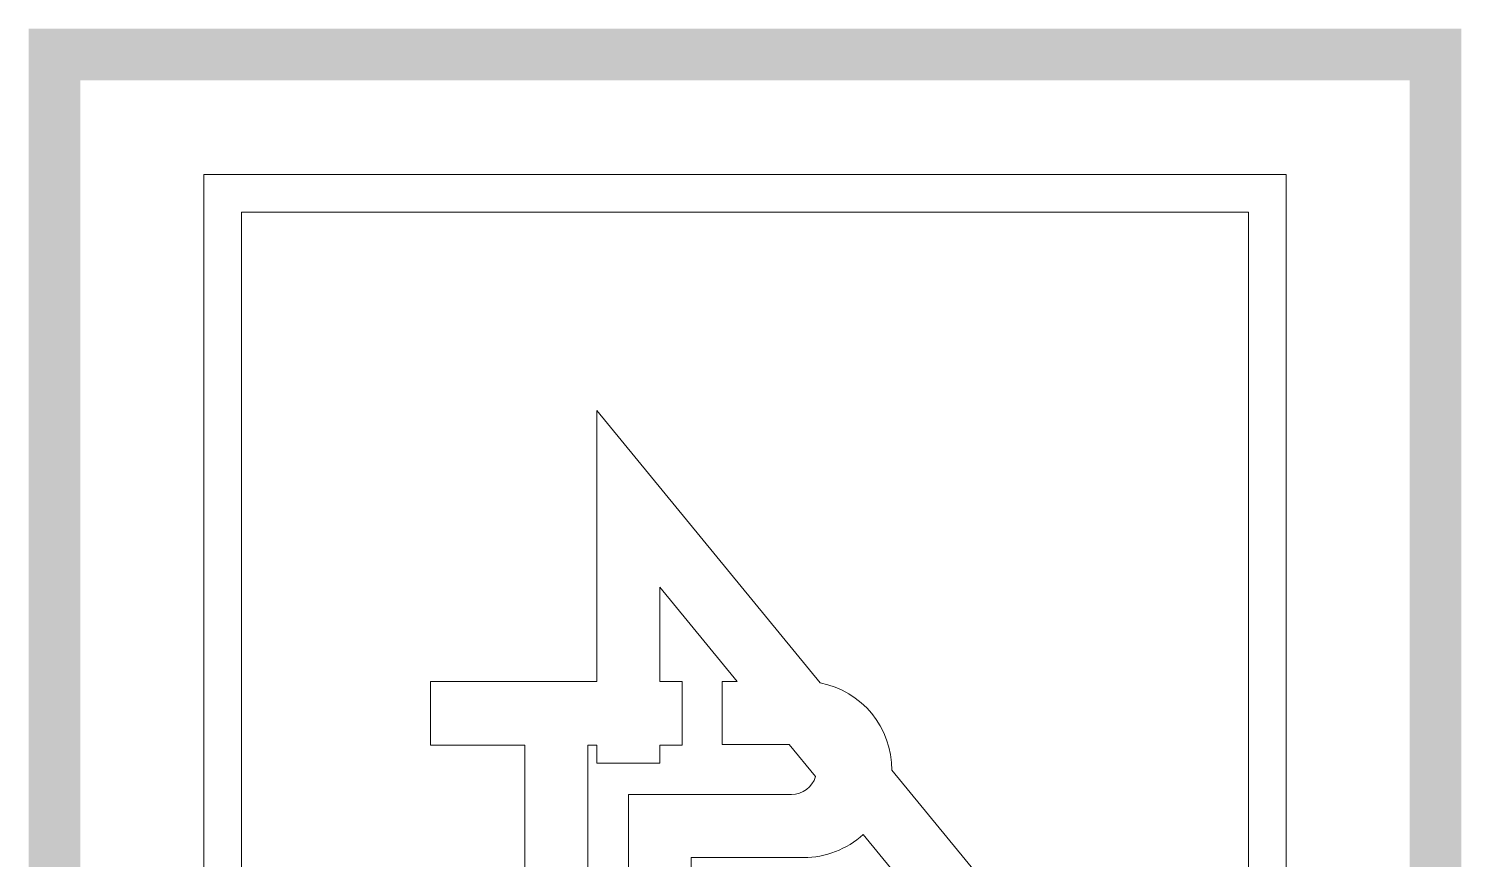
# Paper-space layout 'Presentation A3' of a CAD drawing. Header units: inches. Extents: x 0 to 16.1, y 0 to 10.3.
# Drawn here: x 14.913 to 15.62, y 0.621 to 1.031 of the extents above; entities that cross this region are included whole.
import ezdxf
from ezdxf.enums import TextEntityAlignment as Align

# ---------------------------------------------------------------- set-up
doc = ezdxf.new("R2010")
doc.units = ezdxf.units.IN
for name, color, linetype, lineweight in [('G-ANNO-TEXT-BOLD', 1, 'Continuous', 15), ('G-ANNO-TTLB', 7, 'Continuous', 50), ('G-PAPR-BORD', 252, 'Continuous', 5), ('G-PAPR-GRAY-DARK', 251, 'Continuous', 100), ('G-PAPR-THIN', 20, 'Continuous', 5)]:
    doc.layers.add(name, color=color, linetype=linetype, lineweight=lineweight)
doc.styles.add('BG', font='bgothl.ttf')

# ---------------------------------------------------------------- blocks, each defined once
blk = doc.blocks.new('TPA Logo master')
at = {"layer": 'G-PAPR-BORD'}
blk.add_line((4.313, 3.389), (4.127, 3.615), dxfattribs=at)
blk.add_lwpolyline([(4.127, 3.615), (3.655, 3.615), (3.655, 4.059), (3.762, 4.059), (3.215, 4.724), (3.215, 4.059), (3.373, 4.059), (3.373, 3.609), (3.215, 3.609), (3.215, 3.483), (2.771, 3.483), (2.771, 3.609), (2.707, 3.609), (2.707, 2.016)], dxfattribs=at)
for points in [[(2.263, 2.016), (2.263, 3.609), (1.598, 3.609), (1.598, 4.059), (2.771, 4.059), (2.771, 5.968), (4.345, 4.049, -0.362073), (4.851, 3.433), (6.016, 2.018)], [(5.078, 2.46), (4.649, 2.981, -0.188149), (4.23, 2.818), (3.437, 2.818), (3.437, 1.664)], [(2.994, 1.664), (2.994, 3.262), (4.144, 3.262, 0.333047), (4.313, 3.389, 0.333047)]]:
    blk.add_lwpolyline(points, format="xyb", dxfattribs=at)
blk.add_open_spline([(0.266, 7.366), (0.266, 7.366), (7.366, 7.366), (7.366, 7.366), (7.366, 7.366), (7.366, 7.366), (7.366, 0.266), (7.366, 0.266), (7.366, 0.266), (7.366, 0.266), (0.266, 0.266), (0.266, 0.266), (0.266, 0.266), (0.266, 0.266), (0.266, 7.366), (0.266, 7.366)], degree=3, knots=[0, 0, 0, 0, 0.25, 0.25, 0.25, 0.25, 0.5, 0.5, 0.5, 0.5, 0.75, 0.75, 0.75, 0.75, 1, 1, 1, 1], dxfattribs=at)
at = {"layer": 'G-PAPR-THIN'}
blk.add_lwpolyline([(2.616, 0), (0, 0), (0, 7.632), (7.632, 7.632), (7.632, 0), (5.045, 0)], dxfattribs=at)
blk = doc.blocks.new('Presentation A3')
at = {"layer": 'G-PAPR-GRAY-DARK', "const_width": 0.649}
blk.add_lwpolyline([(379.123, 8.541), (396.435, 8.541), (396.435, 25.854), (379.123, 25.854)], close=True, dxfattribs=at)
at = {"xscale": 1.778, "yscale": 1.778, "zscale": 1.778}
blk.add_blockref('TPA Logo master', (380.994, 10.783), dxfattribs=at)
at = {"layer": 'G-ANNO-TEXT-BOLD', "style": 'BG'}
for tag, p in [('PRESENTATION_TITLE', (18.653, 22.671)), ('SHEET_TITLE', (197.805, 22.671)), ('PRESENTATION_LEVEL', (18.653, 16.27)), ('SCALE', (197.805, 16.27))]:
    blk.add_attdef(tag, text='', height=3, dxfattribs=at).set_placement(p, align=Align.TOP_LEFT)
blk.add_attdef('PRESENTATION_DATE', text='', height=2.025, dxfattribs=at).set_placement((161.305, 13.149), align=Align.MIDDLE)

psp = doc.layouts.new('Presentation A3')

# ---------------------------------------------------------------- block references
at = {"layer": 'G-ANNO-TTLB', "xscale": 0.03937007874015748, "yscale": 0.03937007874015748, "zscale": 0.03937007874015748}
psp.add_blockref('Presentation A3', (0, 0), dxfattribs=at)

doc.saveas('drawing.dxf')
